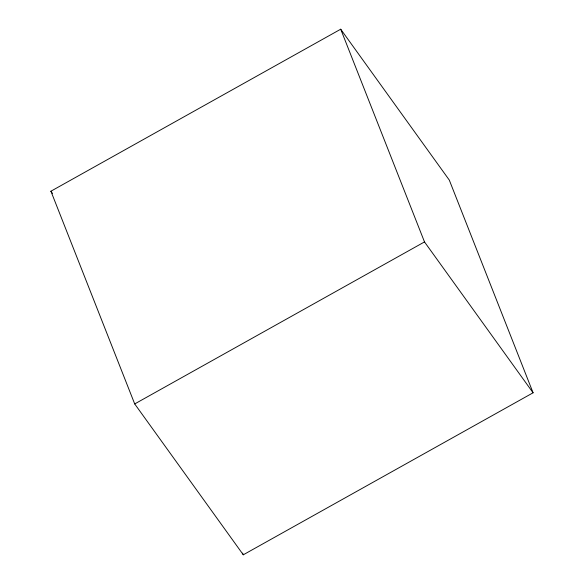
<?xml version="1.0" encoding="UTF-8"?>
<svg xmlns="http://www.w3.org/2000/svg" width="584" height="584" viewBox="0 0 584 584"><rect width="100%" height="100%" fill="white"/><g stroke="black" fill="none" stroke-linecap="round" stroke-linejoin="round"><path stroke-width="0.88" d="M50.917 191.209L340.706 29.2L449.293 180.069L533.082 392.791L243.294 554.8L134.707 403.931L50.917 191.209L52.509 193.428M134.707 403.931L424.502 241.922L340.706 29.2M424.502 241.922L533.082 392.791M242.623 553.106L243.294 554.8"/></g></svg>
